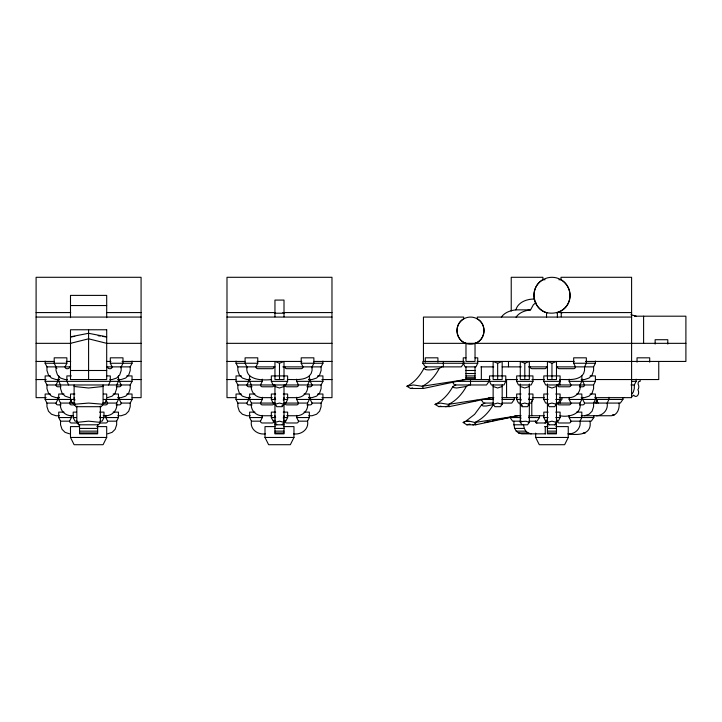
<?xml version="1.0" encoding="UTF-8"?>
<svg xmlns="http://www.w3.org/2000/svg" width="722" height="722" viewBox="0 0 722 722"><rect width="100%" height="100%" fill="white"/><g stroke="black" fill="none" stroke-linecap="round" stroke-linejoin="round"><path stroke-width="1.08" d="M484.859 403.075L481.827 404.582L481.773 405.232L483.153 406.008L486.312 406.008L493.343 404.582C488.974 412.145 482.756 418.886 474.688 422.505C471.087 421.486 466.457 420.014 463.172 422.505L466.782 424.798L475.744 424.798L518.134 415.746L474.688 422.505L475.744 424.798M99.952 417.758L100.358 415.746M283.403 400.656L284.008 397.642M283.403 418.76L284.008 415.746M528.928 399.654L529.334 397.642M528.928 417.758L529.334 415.746M501.321 317.184C504.507 312.436 510.418 310.478 515.869 309.864C518.008 302.112 527.015 298.908 534.343 299.07M516.04 317.184C519.226 312.436 525.138 310.478 530.589 309.864L533.368 304.747L535.923 302.617M57.823 379.176L57.823 381.351L56.009 384.97A1.814 1.814 0 0 0 57.823 386.784L60.955 386.784M56.912 368.437A1.814 1.814 0 0 1 56.009 366.875L54.204 363.256L54.204 357.823L66.866 357.823L66.866 363.256L65.061 366.875A1.814 1.814 0 0 0 66.866 368.68A3.529 3.529 0 0 0 68.68 368.437A1.814 1.814 0 0 0 69.583 366.875M50.432 394.022L45.152 394.022L45.152 399.456L46.957 403.075L56.009 403.075L57.823 399.456L57.823 397.28M70.946 400.358L69.583 403.075A1.814 1.814 0 0 0 71.397 404.88L74.113 404.88A1.814 1.814 0 0 0 75.016 404.645M64.005 412.127L58.726 412.127L58.726 417.551L60.54 421.17L69.583 421.17L71.397 417.551L71.397 415.385M108.499 384.97L110.313 381.351L110.313 375.918L106.973 375.918M120.926 367.778A1.814 1.814 0 0 0 121.17 366.875L122.984 363.256L122.984 357.823L110.313 357.823L110.313 363.256L112.118 366.875A1.814 1.814 0 0 1 110.313 368.68A3.529 3.529 0 0 1 108.499 368.437A1.814 1.814 0 0 1 107.596 366.875M104.88 403.075L106.694 399.456L106.694 394.022L103.399 394.022M118.453 375.918L118.453 381.351L116.648 384.97L116.648 388.589L115.141 393.12L112.118 396.134L107.596 397.642M99.582 412.127L103.977 412.127L103.977 417.551L102.163 421.17L99.997 421.17M117.632 379.546L121.17 379.546L125.7 378.03L128.715 375.016L130.222 370.494L130.222 366.875L132.036 363.256L132.036 361.081M105.791 415.746C112.479 415.755 117.903 409.762 116.648 403.075L118.453 399.456L118.453 394.022L113.174 394.022M117.632 397.642L121.17 397.642L125.7 396.134L128.715 393.12L130.222 388.589L130.222 384.97L132.036 381.351L132.036 375.918L126.756 375.918M96.82 426.603L106.694 426.603L106.694 437.46L103.075 444.707L74.113 444.707L70.494 437.46L70.494 426.603L79.537 426.603M107.596 433.841L112.118 432.334L115.141 429.319L116.648 424.798L116.648 421.17L118.453 417.551L118.453 412.127L113.174 412.127M117.803 415.746L121.17 415.746L125.7 414.238L128.715 411.215L130.222 406.694L130.222 403.075L132.036 399.456L132.036 394.022L126.756 394.022M248.711 379.176L248.711 381.351L246.906 384.97A1.814 1.814 0 0 0 248.711 386.784L252.077 386.784M247.141 367.778A1.814 1.814 0 0 1 246.906 366.875L245.092 363.256L245.092 357.823L257.763 357.823L257.763 363.256L255.949 366.875A1.814 1.814 0 0 0 257.763 368.68L272.239 368.68A1.814 1.814 0 0 0 274.053 366.875M241.319 394.022L236.04 394.022L236.04 399.456L237.854 403.075L246.906 403.075L248.711 399.456L248.711 397.28M262.285 379.176L262.285 381.351L260.48 384.97A1.814 1.814 0 0 0 262.285 386.784L272.239 386.784A1.814 1.814 0 0 0 274.053 384.97M262.285 397.28L262.285 399.456L260.48 403.075A1.814 1.814 0 0 0 262.285 404.88L272.239 404.88A1.814 1.814 0 0 0 274.053 403.075M254.893 412.127L249.613 412.127L249.613 417.551L251.427 421.17L260.48 421.17L262.285 417.551L262.285 415.385M285.822 384.97L287.627 381.351L287.627 375.918L271.337 375.918L271.337 381.351L273.151 384.97M285.822 403.075L287.627 399.456L287.627 394.022L283.286 394.022M311.823 367.778A1.814 1.814 0 0 0 312.066 366.875L313.871 363.256L313.871 357.823L301.2 357.823L301.2 363.256L303.014 366.875A1.814 1.814 0 0 1 301.2 368.68L286.724 368.68A1.814 1.814 0 0 1 284.91 366.875M283.286 412.127L287.627 412.127L287.627 417.551L285.822 421.17L283.556 421.17M312.066 366.875L312.066 370.494L311.155 373.509L309.35 375.918L309.35 381.351L307.536 384.97C308.799 391.658 303.375 397.66 296.679 397.642M308.52 379.546L312.066 379.546L316.588 378.03L319.602 375.016L321.11 370.494L321.11 366.875L322.924 363.256L322.924 361.081M296.679 415.746C303.375 415.755 308.799 409.762 307.536 403.075L309.35 399.456L309.35 394.022L304.07 394.022M283.936 426.603L293.962 426.603L293.962 437.46L290.343 444.707L268.62 444.707L265.001 437.46L265.001 426.603L275.028 426.603M308.52 397.642L312.066 397.642L316.588 396.134L319.602 393.12L321.11 388.589L321.11 384.97L322.924 381.351L322.924 375.918L317.644 375.918M293.511 433.841C301.029 435.086 309.187 429.346 307.536 421.17L309.35 417.551L309.35 412.127L304.07 412.127M308.7 415.746L312.066 415.746L316.588 414.238L319.602 411.215L321.11 406.694L321.11 403.075L322.924 399.456L322.924 394.022L317.644 394.022M475.031 357.823L477.747 357.823L477.747 363.256L475.933 366.875L465.076 366.875L463.262 363.256L463.262 357.823L465.979 357.823M505.797 381.351L503.992 384.97L491.321 384.97L489.507 381.351L489.507 375.918L505.797 375.918L505.797 381.351L489.507 381.351M532.953 381.351L531.139 384.97L518.468 384.97L516.663 381.351L516.663 375.918L532.953 375.918L532.953 381.351L516.663 381.351M528.603 394.022L532.953 394.022L532.953 399.456L531.139 403.075L529.027 403.075M558.296 384.97L560.101 381.351L560.101 375.918L543.81 375.918L543.81 381.351L545.624 384.97L593.592 384.97L595.397 381.351L595.397 375.918L590.118 375.918M558.296 403.075L560.101 399.456L560.101 394.022L555.759 394.022M555.759 412.127L560.101 412.127L560.101 417.551L558.296 421.17L556.184 421.17M557.384 366.875A1.814 1.814 0 0 0 559.198 368.68L573.674 368.68A1.814 1.814 0 0 0 575.488 366.875L573.674 363.256L573.674 357.823L586.345 357.823L586.345 363.256L584.54 366.875L584.54 370.494L583.629 373.509L581.824 375.918L581.824 381.351L580.01 384.97C581.273 391.658 575.849 397.66 569.153 397.642M581.147 379.546L584.54 379.546L589.062 378.03L592.076 375.016L593.592 370.494L593.592 366.875L595.397 363.256L595.397 361.081M559.848 415.746C568.467 417.587 582.031 414.473 580.01 403.075L581.824 399.456L581.824 394.022L576.544 394.022M555.886 426.603L568.25 426.603L568.25 437.46L564.631 444.707L539.289 444.707L535.67 437.46L535.67 433.119M590.118 394.022L595.397 394.022L595.397 399.456L593.592 403.075L593.592 406.694L592.076 411.215L589.062 414.238L584.54 415.746M631.597 394.248L633.23 392.217L634.313 388.589L634.313 384.97L636.127 381.351L636.127 379.176M426.72 366.875L423.94 368.382C420.033 375.711 414.5 382.507 406.928 386.252L410.547 388.481L423.345 388.481L465.753 379.546L422.289 386.252L413.273 384.97L406.928 386.252M442.072 366.875L439.301 368.382C435.393 375.711 429.852 382.507 422.289 386.252L423.345 388.481M455.79 384.97L452.884 386.487C448.75 393.932 442.866 400.701 435.05 404.374L438.759 406.612L449.4 406.612L491.944 397.642L448.488 404.374L440.429 403.075L435.05 404.374M469.228 384.97L466.322 386.487C462.188 393.932 456.304 400.701 448.488 404.374L449.4 406.612M481.827 404.582L474.607 414.347L465.961 421.061M489.065 379.546L489.065 381.351L486.502 384.97L454.508 384.97L452.586 382.254M514.299 397.642L514.299 399.456L511.736 403.075L501.989 403.075M539.524 415.746L539.524 417.551L536.969 421.17L529.226 421.17M593.827 415.746L593.827 417.551L591.264 421.17L570.967 421.17A1.814 1.814 0 0 1 569.153 422.984L559.198 422.984A1.814 1.814 0 0 1 557.384 421.17A4.747 4.747 0 0 1 557.528 420.141M622.896 397.642L622.896 399.456L620.333 403.075L584.54 403.075A1.814 1.814 0 0 1 582.726 404.88L579.441 404.88M103.075 384.97L103.075 404.257L101.26 406.694L75.918 406.694L74.113 404.257L74.113 384.97M100.358 406.089L100.358 422.361L98.544 424.798L78.635 424.798L76.83 422.361L76.83 406.089M282.194 424.798L284.008 422.361L279.486 421.17L274.956 422.361L276.77 424.798M502.178 384.862L502.178 404.257L500.373 406.694L494.94 406.694L493.135 404.257L493.135 384.862M529.334 383.996L529.334 422.361L527.52 424.798L513.929 424.798L513.929 421.17M554.667 424.798L556.481 422.361L551.96 421.17L547.429 422.361L549.243 424.798M567.862 433.841C577.907 435.384 592.311 435.041 589.982 421.17M581.174 415.746L611.381 415.746C617.527 415.177 619.729 408.39 619.061 403.075M545.038 279.721L542.908 279.721C529.208 286.923 532.168 309.467 547.276 312.879A18.104 18.104 0 0 1 537.132 285.019A18.104 18.104 0 0 1 566.788 285.019A18.104 18.104 0 0 1 556.644 312.879M309.35 375.918C303.159 380.891 294.612 379.267 287.302 379.546M581.824 375.918C575.542 380.945 566.887 379.24 559.487 379.546M284.008 386.487L279.486 388.003L274.956 386.487M284.008 404.582L281.923 405.71M502.178 386.487L497.657 388.003L493.135 386.487M529.334 386.487L524.804 388.003L520.282 386.487M556.481 386.487L551.96 388.003L547.429 386.487M528.351 405.232L529.334 404.582M555.498 405.232L556.481 404.582M493.135 404.257L497.657 403.075L502.178 404.257M522.087 424.798L520.282 422.361L522.367 421.477L526.049 421.251L529.334 422.361M463.172 422.505L465.103 421.558M474.841 343.419C485.635 340.405 487.179 324.07 477.296 318.889L477.296 317.075L631.597 317.075M546.527 317.328L546.527 312.572C556.22 314.954 566.932 310.135 569.441 300.081C571.472 292.338 567.916 283.764 561.003 279.721L558.882 279.721M279.486 363.256L284.008 361.442L284.008 379.546L274.956 379.546L274.956 361.442L279.486 363.256L279.486 379.546M497.657 363.256L502.178 361.442L502.178 379.546L493.135 379.546L493.135 361.442L497.657 363.256L497.657 379.546M524.804 363.256L529.334 361.442L529.334 379.546L520.282 379.546L520.282 361.442L524.804 363.256L524.804 379.546M551.96 363.256L556.481 361.442L556.481 379.546L547.429 379.546L547.429 361.442L551.96 363.256L551.96 379.546M70.494 343.338L88.589 338.817L106.694 343.338M447.775 406.161L445.618 406.694L448.894 406.035M474.923 424.265L472.766 424.798L476.042 424.13M466.322 386.487L456.674 388.003L453.813 387.615L452.884 386.487M439.301 368.382L433.678 369.511A16.083 4.079 -15.2 0 1 425.411 369.511L423.94 368.382M466.782 424.798L470.013 424.058M438.759 406.612L440.907 406.134M410.547 388.481L412.695 388.003M623.456 397.642L624.223 397.479M596.3 415.746C602.996 415.755 608.42 409.762 607.166 403.075L608.971 399.456L608.971 397.28M569.153 433.841C575.849 433.859 581.273 427.857 580.01 421.17L581.824 417.551L581.824 412.127L576.544 412.127M103.075 386.487L88.589 388.003L74.113 386.487M475.121 400.737L477.305 400.295M484.787 422.37L490.247 421.26M492.431 420.818L496.808 419.933M498.992 419.5L511.014 417.072M76.83 422.361L88.589 421.17L100.358 422.361M70.494 336.822L88.589 333.284L106.694 336.822M74.113 404.257L88.589 403.075L103.075 404.257M70.494 337.003L74.754 336.371M70.494 305.541L106.694 305.541M515.869 309.864L530.589 309.864M36.1 312.572L70.72 312.572M106.459 312.572L141.079 312.572M226.988 312.572L275.019 312.572M282.834 312.572L331.976 312.572M559.604 312.572L631.597 312.572M274.956 313.213L284.008 313.213M634.476 316.191L685.9 316.191L685.9 361.442L585.47 361.442M36.1 317.075L141.079 317.075M226.988 317.075L331.976 317.075M36.1 343.338L70.72 343.338M106.459 343.338L141.079 343.338M226.988 343.338L331.976 343.338M423.444 343.338L685.9 343.338M36.1 361.442L53.969 361.442M66.253 361.442L70.72 361.442M106.459 361.442L110.926 361.442M122.099 361.442L141.079 361.442M226.988 361.442L244.857 361.442M257.149 361.442L301.823 361.442M314.106 361.442L331.976 361.442M463.948 361.442L422.875 361.442L422.875 363.256L425.438 366.875L461.277 366.875L463.831 363.256L463.831 361.442M477.134 361.442L574.216 361.442M45.152 361.081L45.152 363.256L66.866 363.256M110.313 363.256L132.036 363.256M236.04 361.081L236.04 363.256L257.763 363.256M301.2 363.256L322.924 363.256M422.875 363.256L477.747 363.256M573.674 363.256L595.397 363.256M45.152 363.256L46.957 366.875L70.612 366.875M106.567 366.875L130.222 366.875M236.04 363.256L237.854 366.875L274.992 366.875M282.853 366.875L321.11 366.875M480.879 366.875L493.713 366.875M502.196 366.875L521.266 366.875M528.477 366.875L547.538 366.875M556.454 366.875L593.592 366.875M70.494 370.494L106.694 370.494M465.979 370.494L475.031 370.494M465.979 373.509L475.031 373.509M50.432 375.918L45.152 375.918L45.152 381.351L46.957 384.97L46.957 388.589L48.464 393.12L51.488 396.134L56.009 397.642L59.384 397.642M71.325 375.918L66.866 375.918L66.866 381.351L68.68 384.97M241.319 375.918L236.04 375.918L236.04 381.351L237.854 384.97L237.854 388.589L239.361 393.12L242.375 396.134L246.906 397.642L250.444 397.642M465.979 375.918L475.031 375.918M465.979 377.732L475.031 377.732M465.979 378.942L475.031 378.942M36.1 379.546L46.154 379.546M59.384 379.546L56.009 379.546L51.488 378.03L48.464 375.016L46.957 370.494L46.957 366.875M67.299 379.546L65.061 379.546L60.54 378.03L57.516 375.016L56.009 370.494L56.009 366.875M109.879 379.546L112.118 379.546L116.648 378.03L119.662 375.016L121.17 370.494L121.17 366.875M132.144 379.546L141.079 379.546M226.988 379.546L235.923 379.546M250.444 379.546L246.906 379.546L242.375 378.03L239.361 375.016L237.854 370.494L237.854 366.875M271.662 379.546C262.718 380.575 245.056 380.304 246.906 366.875M321.922 379.546L331.976 379.546M462.324 379.546L490.076 379.546M505.797 379.546L517.403 379.546M531.952 379.546L544.253 379.546M595.542 379.546L631.597 379.546M631.813 379.546L658.753 379.546L658.753 361.442M45.152 381.351L57.823 381.351M58.726 375.918L58.726 381.351L118.453 381.351M119.365 379.176L119.365 381.351L132.036 381.351M236.04 381.351L248.711 381.351M249.613 375.918L249.613 381.351L262.285 381.351M271.337 381.351L287.627 381.351M296.679 379.176L296.679 381.351L309.35 381.351M310.252 379.176L310.252 381.351L322.924 381.351M456.313 381.351L489.065 381.351M543.81 381.351L560.101 381.351M569.153 379.176L569.153 381.351L581.824 381.351M582.726 379.176L582.726 381.351L595.397 381.351M631.903 381.351L636.127 381.351M46.957 384.97L130.222 384.97M237.854 384.97L321.11 384.97M630.947 384.97L634.313 384.97M116.233 386.784L119.365 386.784A1.814 1.814 0 0 0 121.17 384.97L119.365 381.351M306.895 386.784L310.252 386.784A1.814 1.814 0 0 0 312.066 384.97L310.252 381.351M579.369 386.784L582.726 386.784A1.814 1.814 0 0 0 584.54 384.97L582.726 381.351M64.005 394.022L58.726 394.022L58.726 399.456L60.54 403.075C59.276 409.762 64.7 415.755 71.397 415.746M74.88 394.022L70.494 394.022L70.494 399.456L72.299 403.075M254.893 394.022L249.613 394.022L249.613 399.456L251.427 403.075C250.164 409.762 255.588 415.755 262.285 415.746M275.678 394.022L271.337 394.022L271.337 399.456L273.151 403.075M521.004 394.022L516.663 394.022L516.663 399.456L518.468 403.075L520.58 403.075M548.151 394.022L543.81 394.022L543.81 399.456L545.624 403.075L547.736 403.075M46.154 397.642L36.1 397.642L36.1 277.293L141.079 277.293L141.079 397.642L132.144 397.642M235.923 397.642L226.988 397.642L226.988 277.293L331.976 277.293L331.976 397.642L321.922 397.642M261.508 397.642L272.275 397.642M286.697 397.642L297.455 397.642M488.785 397.642L493.812 397.642M502.034 397.642L517.737 397.642M532.322 397.642L544.271 397.642M559.74 397.642L569.577 397.642M581.147 397.642L584.54 397.642L589.062 396.134L592.076 393.12L593.592 388.589L593.592 384.97M594.82 397.642L631.597 397.642L631.597 277.293L561.003 277.293L561.003 279.721M45.152 399.456L57.823 399.456M58.726 399.456L74.88 399.456M103.399 399.456L106.694 399.456M106.847 399.456L118.453 399.456M119.365 397.28L119.365 399.456L132.036 399.456M236.04 399.456L248.711 399.456M249.613 399.456L262.285 399.456M271.337 399.456L275.678 399.456M283.286 399.456L287.627 399.456M296.679 397.28L296.679 399.456L309.35 399.456M310.252 397.28L310.252 399.456L322.924 399.456M482.125 399.456L493.216 399.456M502.097 399.456L514.299 399.456M516.663 399.456L521.004 399.456M528.603 399.456L532.953 399.456M543.81 399.456L548.151 399.456M555.759 399.456L560.101 399.456M569.153 397.28L569.153 399.456L581.824 399.456M582.726 397.28L582.726 399.456L595.397 399.456M596.3 397.28L596.3 399.456L622.896 399.456M60.54 403.075L75.016 403.075M102.632 403.075L116.648 403.075M116.107 404.88L119.365 404.88A1.814 1.814 0 0 0 121.17 403.075L130.222 403.075M251.427 403.075L275.262 403.075M283.71 403.075L307.536 403.075M306.895 404.88L310.252 404.88A1.814 1.814 0 0 0 312.066 403.075L321.11 403.075M493.496 403.075L483.578 403.075L481.014 399.456M556.184 403.075L580.01 403.075M61.081 404.88L57.823 404.88A1.814 1.814 0 0 1 56.009 403.075M252.077 404.88L248.711 404.88A1.814 1.814 0 0 1 246.906 403.075M76.505 412.127L73.202 412.127L73.202 417.551L75.016 421.17L77.191 421.17M275.678 412.127L271.337 412.127L271.337 417.551L273.151 421.17L275.407 421.17M548.151 412.127L543.81 412.127L543.81 417.551L545.624 421.17L547.736 421.17M612.355 414.834L614.449 414.834M59.384 415.746L56.009 415.746L51.488 414.238L48.464 411.215L46.957 406.694L46.957 403.075M70.612 415.746L73.617 415.746M103.201 415.746L106.567 415.746M250.272 415.746L246.906 415.746L242.375 414.238L239.361 411.215L237.854 406.694L237.854 403.075M261.49 415.746L272.275 415.746M286.697 415.746L297.473 415.746M514.831 415.746L521.113 415.746M529.009 415.746L544.361 415.746M58.726 417.551L71.397 417.551M73.202 417.551L76.505 417.551M99.582 417.551L103.977 417.551M105.791 415.385L105.791 417.551L118.453 417.551M249.613 417.551L262.285 417.551M271.337 417.551L275.678 417.551M283.286 417.551L287.627 417.551M296.679 415.385L296.679 417.551L309.35 417.551M520.598 417.551L510.084 417.551L512.647 421.17L521.392 421.17M529.009 417.551L539.524 417.551M543.81 417.551L548.151 417.551M555.759 417.551L560.101 417.551M569.153 415.385L569.153 417.551L593.827 417.551M99.456 422.74A1.814 1.814 0 0 0 100.358 422.984L105.791 422.984A1.814 1.814 0 0 0 107.596 421.17L116.648 421.17M285.055 420.141A4.747 4.747 0 0 0 284.91 421.17A1.814 1.814 0 0 0 286.724 422.984L296.679 422.984A1.814 1.814 0 0 0 298.484 421.17L307.536 421.17M274.956 422.984L275.407 420.141M284.008 422.984L283.556 420.141M274.956 424.798L284.008 424.798M547.429 424.798L556.481 424.798M544.659 426.603L548.025 426.603M79.537 428.417L97.641 428.417M274.956 428.417L284.008 428.417M513.929 424.798L514.696 428.417L524.298 428.417L525.833 431.133L528.134 432.938L531.202 433.841M547.429 428.417L556.481 428.417M79.537 431.133L97.641 431.133M274.956 431.133L284.008 431.133M514.696 428.417L516.23 431.133L525.833 431.133M547.429 431.133L556.481 431.133M79.537 432.938L97.641 432.938M274.956 432.938L284.008 432.938M516.23 431.133L518.531 432.938L528.134 432.938M547.429 432.938L556.481 432.938M583.25 432.938L585.38 432.938M265.452 433.841C257.935 435.086 249.776 429.346 251.427 421.17M545.652 433.841L521.609 433.841L518.531 432.938M70.494 437.46L106.694 437.46M265.001 437.46L293.962 437.46M535.67 437.46L568.25 437.46M467.576 421.17L469.246 421.26M98.174 335.73L100.304 336.046M102.434 336.371L105.629 336.849M262.285 397.642C255.588 397.66 250.164 391.658 251.427 384.97L249.613 381.351M630.893 314.711L636.244 316.191M69.583 397.642L65.061 396.134L62.047 393.12L60.54 388.589L60.54 384.97L58.726 381.351M69.583 433.841L65.061 432.334L62.047 429.319L60.54 424.798L60.54 421.17M559.315 311.769L561.987 312.879M466.177 343.419C455.374 340.405 453.831 324.07 463.714 318.889L463.714 317.075L423.444 317.075L423.444 361.442M522.367 405.71L520.282 404.582M547.429 404.582L548.413 405.232M274.956 404.582L275.939 405.232M596.3 399.456L598.114 403.075M582.726 399.456L584.54 403.075M569.153 381.351L570.967 384.97A1.814 1.814 0 0 1 569.153 386.784L559.198 386.784A1.814 1.814 0 0 1 557.384 384.97M569.153 399.456L570.967 403.075A1.814 1.814 0 0 1 569.153 404.88L559.198 404.88A1.814 1.814 0 0 1 557.384 403.075M569.153 417.551L570.967 421.17M310.252 399.456L312.066 403.075M296.679 381.351L298.484 384.97A1.814 1.814 0 0 1 296.679 386.784L286.724 386.784A1.814 1.814 0 0 1 284.91 384.97M296.679 399.456L298.484 403.075A1.814 1.814 0 0 1 296.679 404.88L286.724 404.88A1.814 1.814 0 0 1 284.91 403.075M296.679 417.551L298.484 421.17M119.365 399.456L121.17 403.075M105.791 399.456L107.596 403.075A1.814 1.814 0 0 1 105.791 404.88L103.075 404.88A1.814 1.814 0 0 1 102.163 404.645M105.791 417.551L107.596 421.17M523.522 424.798L524.298 428.417M520.282 397.642L520.887 400.656M520.282 415.746L520.887 418.76M493.135 397.642L493.532 399.654M274.956 397.642L275.362 399.654M274.956 415.746L275.362 417.758M74.113 397.642L74.718 400.656M78.238 422.785L78.635 424.798M667.796 344.069L667.796 339.719L655.134 339.719L655.134 344.069M649.701 362.164L649.701 357.823L637.03 357.823L637.03 362.164M643.6 316.191L643.6 343.338M640.125 379.546L640.125 381.351L638.438 381.712L638.049 384.068A4.007 2.834 -90 0 1 637.887 389.727A4.007 2.834 -90 0 1 637.725 395.376A4.007 2.834 -90 0 1 633.726 395.151A4.007 2.834 -90 0 1 631.696 396.216M561.915 397.642L561.915 399.456A4.747 4.747 0 0 0 560.101 403.075M561.247 312.572L561.247 316.796M559.965 379.546L559.965 384.862M557.384 312.572L557.384 317.328M556.481 384.97L556.481 433.841L547.429 433.841L547.429 383.996M545.263 426.603L545.263 433.841M542.908 279.721L542.908 277.293L511.23 277.293L511.23 311.074M531.798 400.836L531.798 415.746M520.282 383.996L520.282 422.361M508.487 361.442L508.487 366.767M506.573 379.546L506.573 397.642M481.339 366.875L481.339 379.546M475.031 343.338L475.031 361.442L465.979 361.442L465.979 343.338M475.031 366.875L475.031 379.546M470.509 379.546L470.509 384.97M465.979 366.875L465.979 379.546M443.353 361.442L443.353 366.875M437.92 362.164L437.92 357.823L425.258 357.823L425.258 362.164M284.008 316.796L284.008 300.081L274.956 300.081L274.956 316.796M284.008 384.97L284.008 433.841L274.956 433.841L274.956 384.97M106.694 317.653L106.694 295.397L70.494 295.397L70.494 317.653M97.641 424.428L97.641 433.841L79.537 433.841L79.537 424.428M88.589 329.764L88.589 332.905M88.589 333.284L88.589 379.546M546.527 366.875A1.814 1.814 0 0 1 544.713 368.68L532.051 368.68A1.814 1.814 0 0 1 530.237 366.875M536.969 422.984A1.814 1.282 -90 0 1 535.688 421.17M535.363 421.17A1.814 1.282 -90 0 0 536.645 422.984L545.236 422.984A1.814 1.282 -90 0 0 546.518 421.17A4.747 3.357 -90 0 0 546.419 420.141M596.39 403.075A4.747 3.357 -90 0 1 597.663 399.456M544.92 422.984A1.814 1.282 -90 0 0 546.193 421.17A4.747 3.357 -90 0 0 546.103 420.141M596.002 403.075A4.747 3.357 -90 0 1 596.354 401.062M69.583 421.17A1.814 1.814 0 0 0 71.397 422.984L76.83 422.984A1.814 1.814 0 0 0 77.732 422.74M260.48 421.17A1.814 1.814 0 0 0 262.285 422.984L272.239 422.984A1.814 1.814 0 0 0 274.053 421.17A4.747 4.747 0 0 0 273.918 420.141M284.008 404.257L282.194 406.694L276.77 406.694L274.956 404.257L279.486 403.075L284.008 404.257M529.334 404.257L527.52 406.694L522.087 406.694L520.282 404.257L524.804 403.075L529.334 404.257M556.481 404.257L554.667 406.694L549.243 406.694L547.429 404.257L551.96 403.075L556.481 404.257M106.694 329.764L70.494 329.764L70.494 379.546L106.694 379.546L106.694 329.764M463.714 342.408A13.574 13.574 0 0 0 484.083 330.649A13.574 13.574 0 0 0 463.714 318.889A13.574 13.574 0 0 0 463.714 342.408"/></g></svg>
